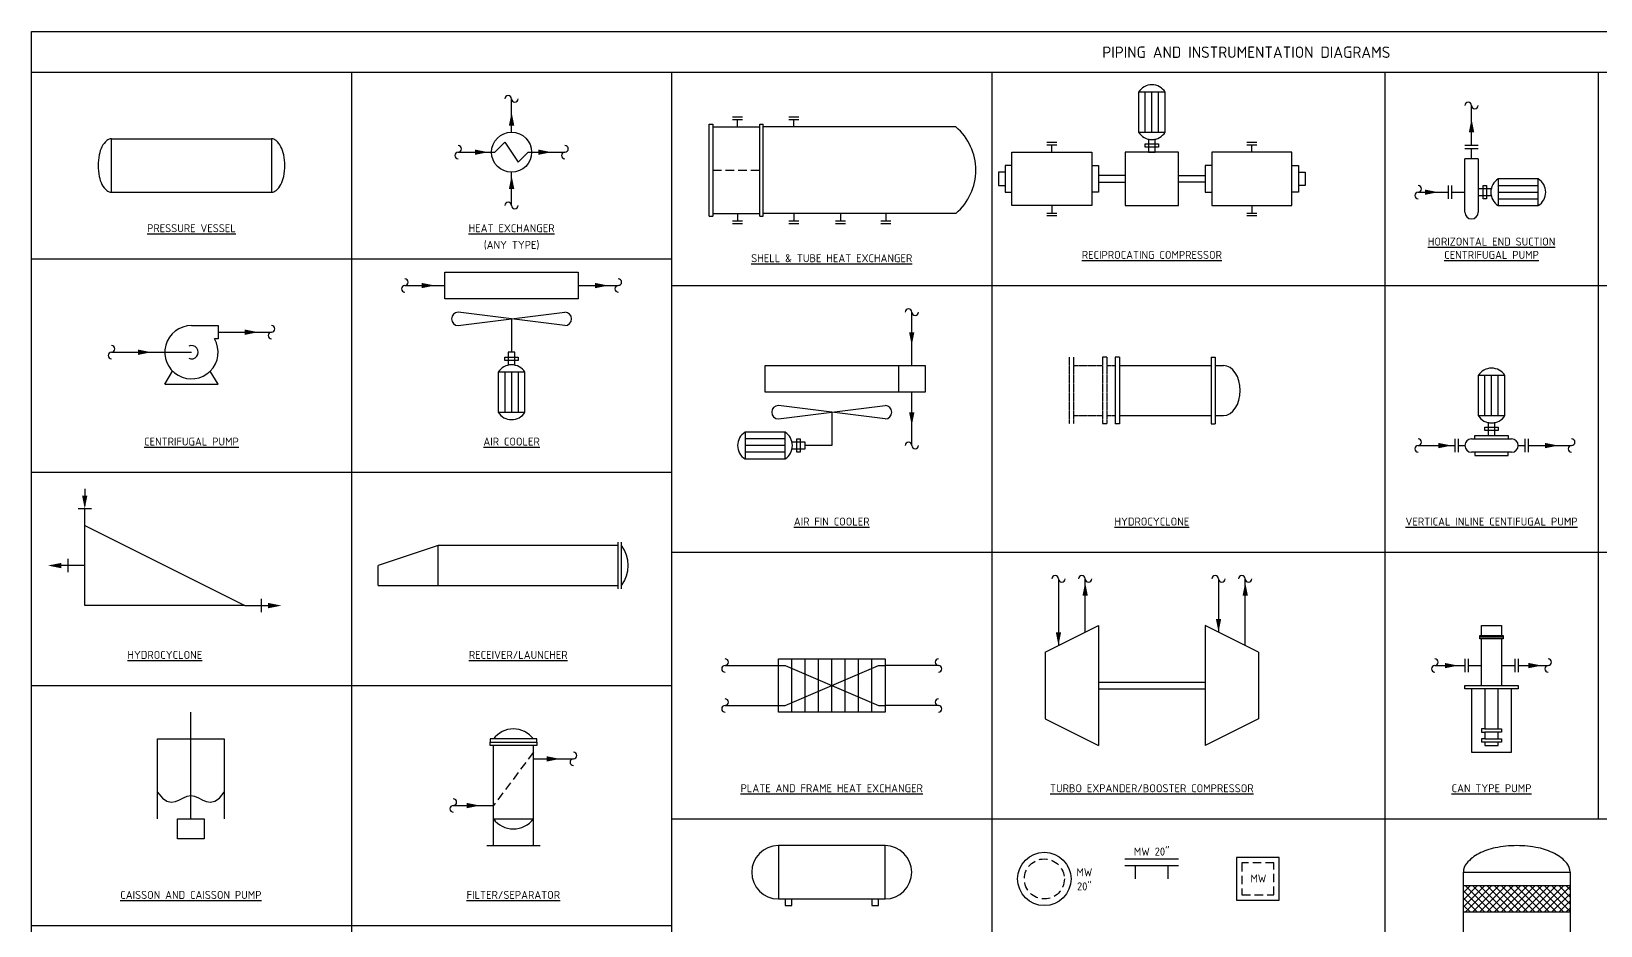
# Model space of a CAD drawing. Header units: millimetres. Extents: x -325 to 284974, y -1 to 659558.
# Drawn here: x 2911 to 3499, y 1333 to 1668 of the extents above; entities that cross this region are included whole.
import ezdxf
from ezdxf.enums import TextEntityAlignment as Align

# ---------------------------------------------------------------- set-up
doc = ezdxf.new("R2010")
doc.units = ezdxf.units.MM
doc.header["$LTSCALE"] = 0.5
doc.linetypes.add('CENTER2', pattern=[1.125, 0.75, -0.125, 0.125, -0.125])
doc.linetypes.add('HIDDEN', pattern=[9.525, 6.35, -3.175])
for name, color, linetype in [('EQUIP', 3, 'Continuous'), ('INST', 2, 'Continuous'), ('MINOR', 1, 'Continuous'), ('PID', 2, 'Continuous'), ('TEXT', 2, 'Continuous'), ('TEXT_10', 2, 'Continuous')]:
    doc.layers.add(name, color=color, linetype=linetype)
doc.styles.add('X1', font='iso3098b.shx', dxfattribs={"height": 0.125})

# ---------------------------------------------------------------- blocks, each defined once
blk = doc.blocks.new('FLG')
at = {"color": 0}
blk.add_line((0, 0.25), (0, -0.25), dxfattribs=at)

msp = doc.modelspace()

# ---------------------------------------------------------------- hatches: boundary and pattern name
h = msp.add_hatch()
h.set_pattern_fill('ANSI37', color=256, scale=0.6)
h.set_pattern_definition([(45, (-276.7662, -24.175), (-1.3470384, 1.3470384), []), (135, (-276.7662, -24.175), (-1.3470384, -1.3470384), [])])
h.paths.add_polyline_path([(3487.49, 1348.07), (3447.49, 1348.07), (3447.49, 1338.07), (3487.49, 1338.07)])

# ---------------------------------------------------------------- linework, layer by layer
at = {"linetype": 'Continuous'}
for p, q in [((2910.7, 1653.09), (3821.53, 1653.09)), ((3030.7, 1653.09), (3030.7, 1135.59)), ((3150.7, 1653.09), (3150.7, 1135.59)), ((3270.7, 1653.09), (3270.7, 1135.59)), ((3418.04, 1653.09), (3418.04, 1135.59)), ((3498.04, 1653.09), (3498.04, 1373.09)), ((2910.7, 1583.09), (3150.7, 1583.09)), ((3150.7, 1573.09), (3821.53, 1573.09)), ((2910.7, 1503.09), (3150.7, 1503.09)), ((3150.7, 1473.09), (3821.53, 1473.09)), ((2910.7, 1423.09), (3150.7, 1423.09)), ((2970.49, 1373.09), (2970.49, 1413.09)), ((3150.7, 1373.09), (3821.53, 1373.09)), ((2910.7, 1333.09), (3150.7, 1333.09))]:
    msp.add_line(p, q, dxfattribs=at)
msp.add_lwpolyline([(3821.53, 1135.59), (2910.7, 1135.59), (2910.7, 1668.4), (3821.53, 1668.4)], close=True, dxfattribs=at)
msp.add_lwpolyline([(2957.99, 1383.09), (2959.81, 1380.88), (2961.52, 1379.73), (2963.15, 1379.4), (2964.71, 1379.65), (2966.2, 1380.26), (2967.66, 1380.98), (2969.08, 1381.58), (2970.49, 1381.84), (2971.9, 1381.58), (2973.32, 1380.98), (2974.77, 1380.26), (2976.27, 1379.65), (2977.82, 1379.4), (2979.45, 1379.73), (2981.17, 1380.88), (2982.99, 1383.09)], dxfattribs=at)
at = {"layer": 'EQUIP'}
for p, q in [((3325.7, 1645.59), (3325.7, 1630.59)), ((3335.7, 1645.59), (3325.7, 1645.59)), ((3335.7, 1630.59), (3335.7, 1645.59)), ((3164.8, 1599.15), (3164.8, 1633.57)), ((3164.8, 1633.57), (3166.15, 1633.57)), ((3166.15, 1633.57), (3166.15, 1599.15)), ((3166.15, 1632.56), (3183.7, 1632.56)), ((3183.7, 1599.15), (3183.7, 1633.57)), ((3183.7, 1633.57), (3185.05, 1633.57)), ((3185.05, 1599.15), (3185.05, 1633.57)), ((3257.27, 1632.56), (3185.05, 1632.56)), ((3325.7, 1630.59), (3335.7, 1630.59)), ((3329.45, 1628.09), (3329.45, 1623.09)), ((3331.95, 1623.09), (3331.95, 1628.09)), ((3329.45, 1623.09), (3331.95, 1623.09)), ((3460.54, 1613.09), (3460.54, 1603.09)), ((3475.54, 1613.09), (3460.54, 1613.09)), ((3475.54, 1603.09), (3475.54, 1613.09)), ((3453.04, 1609.34), (3453.04, 1606.84)), ((3458.04, 1609.34), (3453.04, 1609.34)), ((3453.04, 1606.84), (3458.04, 1606.84)), ((3166.15, 1600.16), (3183.7, 1600.16)), ((3257.27, 1600.16), (3185.05, 1600.16)), ((3460.54, 1603.09), (3475.54, 1603.09)), ((3164.8, 1599.15), (3166.15, 1599.15)), ((3183.7, 1599.15), (3185.05, 1599.15)), ((3065.7, 1578.09), (3115.7, 1578.09)), ((3065.7, 1568.09), (3065.7, 1578.09)), ((3115.7, 1568.09), (3065.7, 1568.09)), ((3110.7, 1558.09), (3070.7, 1563.09)), ((3070.7, 1558.09), (3110.7, 1563.09)), ((2970.7, 1558.09), (2980.7, 1558.09)), ((2980.7, 1553.09), (2979.36, 1553.09)), ((2980.7, 1558.09), (2980.7, 1553.09)), ((2970.7, 1548.09), (2970.71, 1548.09)), ((3089.45, 1548.09), (3089.45, 1543.09)), ((3091.95, 1548.09), (3089.45, 1548.09)), ((3091.95, 1543.09), (3091.95, 1548.09)), ((3185.7, 1543.09), (3235.7, 1543.09)), ((3185.7, 1533.09), (3185.7, 1543.09)), ((3235.7, 1543.09), (3235.7, 1533.09)), ((3316.95, 1546.21), (3316.95, 1521.21)), ((3318.51, 1546.21), (3316.95, 1546.21)), ((3318.51, 1546.21), (3318.51, 1521.21)), ((3318.51, 1543.09), (3352.88, 1543.09)), ((3352.88, 1546.21), (3352.88, 1521.21)), ((3352.88, 1546.21), (3354.45, 1546.21)), ((3354.45, 1546.21), (3354.45, 1521.21)), ((3354.45, 1543.09), (3357.57, 1543.09)), ((2960.7, 1536.09), (2963.63, 1541.02)), ((2960.7, 1536.09), (2980.7, 1536.09)), ((2980.7, 1536.09), (2977.77, 1541.02)), ((3085.7, 1540.59), (3085.7, 1525.59)), ((3095.7, 1540.59), (3085.7, 1540.59)), ((3095.7, 1525.59), (3095.7, 1540.59)), ((3453.04, 1539.34), (3453.04, 1524.34)), ((3463.04, 1539.34), (3453.04, 1539.34)), ((3463.04, 1524.34), (3463.04, 1539.34)), ((3235.7, 1533.09), (3185.7, 1533.09)), ((3085.7, 1525.59), (3095.7, 1525.59)), ((3190.7, 1523.09), (3230.7, 1528.09)), ((3230.7, 1523.09), (3190.7, 1528.09)), ((3318.51, 1524.34), (3352.88, 1524.34)), ((3354.45, 1524.34), (3357.57, 1524.34)), ((3453.04, 1524.34), (3463.04, 1524.34)), ((3193.2, 1518.09), (3178.2, 1518.09)), ((3178.2, 1518.09), (3178.2, 1508.09)), ((3193.2, 1508.09), (3193.2, 1518.09)), ((3318.51, 1521.21), (3316.95, 1521.21)), ((3352.88, 1521.21), (3354.45, 1521.21)), ((3456.79, 1521.84), (3456.79, 1516.84)), ((3459.29, 1516.84), (3459.29, 1521.84)), ((3200.7, 1514.34), (3195.7, 1514.34)), ((3195.7, 1511.84), (3200.7, 1511.84)), ((3200.7, 1511.84), (3200.7, 1514.34)), ((3456.79, 1516.84), (3459.29, 1516.84)), ((3178.2, 1508.09), (3193.2, 1508.09)), ((3130.7, 1459.34), (3130.7, 1476.84)), ((3131.95, 1459.34), (3131.95, 1476.84)), ((3063.2, 1475.59), (3040.7, 1468.09)), ((3063.2, 1460.59), (3063.2, 1475.59)), ((3130.7, 1475.59), (3063.2, 1475.59)), ((3040.7, 1460.59), (3040.7, 1468.09)), ((3040.7, 1460.59), (3130.7, 1460.59)), ((3290.7, 1435.59), (3310.7, 1445.59)), ((3310.7, 1445.59), (3310.7, 1400.59)), ((3350.7, 1445.59), (3350.7, 1400.59)), ((3370.7, 1435.59), (3350.7, 1445.59)), ((3290.7, 1435.59), (3290.7, 1410.59)), ((3370.7, 1435.59), (3370.7, 1410.59)), ((3290.7, 1410.59), (3310.7, 1400.59)), ((3370.7, 1410.59), (3350.7, 1400.59)), ((3320.63, 1355.59), (3340.63, 1355.59)), ((3324.63, 1350.59), (3324.63, 1355.59)), ((3336.63, 1355.59), (3336.63, 1350.59)), ((3378.44, 1358.57), (3362.44, 1358.57)), ((3362.44, 1358.57), (3362.44, 1342.57)), ((3378.44, 1342.57), (3378.44, 1358.57)), ((3362.44, 1342.57), (3378.44, 1342.57))]:
    msp.add_line(p, q, dxfattribs=at)
at = {"layer": 'EQUIP', "color": 2, "linetype": 'Continuous'}
for p, q in [((3328.2, 1630.59), (3328.2, 1645.59)), ((3330.7, 1630.59), (3330.7, 1645.59)), ((3333.2, 1630.59), (3333.2, 1645.59)), ((3460.54, 1610.59), (3475.54, 1610.59)), ((3460.54, 1608.09), (3475.54, 1608.09)), ((3460.54, 1605.59), (3475.54, 1605.59)), ((3088.2, 1540.59), (3088.2, 1525.59)), ((3090.7, 1540.59), (3090.7, 1525.59)), ((3093.2, 1540.59), (3093.2, 1525.59)), ((3455.54, 1524.34), (3455.54, 1539.34)), ((3458.04, 1524.34), (3458.04, 1539.34)), ((3460.54, 1524.34), (3460.54, 1539.34)), ((3193.2, 1515.59), (3178.2, 1515.59)), ((3193.2, 1513.09), (3178.2, 1513.09)), ((3193.2, 1510.59), (3178.2, 1510.59))]:
    msp.add_line(p, q, dxfattribs=at)
at = {"layer": 'EQUIP', "linetype": 'Continuous'}
for p, q in [((2940.7, 1628.09), (3000.7, 1628.09)), ((3340.7, 1623.09), (3320.7, 1623.09)), ((3320.7, 1623.09), (3320.7, 1603.09)), ((3340.7, 1603.09), (3340.7, 1623.09)), ((3448.04, 1600.59), (3448.04, 1620.59)), ((3453.04, 1620.59), (3448.04, 1620.59)), ((3453.04, 1620.59), (3453.04, 1600.59)), ((3320.7, 1614.34), (3310.7, 1614.34)), ((3310.7, 1611.84), (3320.7, 1611.84)), ((3340.7, 1614.34), (3350.7, 1614.34)), ((3350.7, 1611.84), (3340.7, 1611.84)), ((2940.7, 1608.09), (3000.7, 1608.09)), ((3320.7, 1603.09), (3340.7, 1603.09)), ((3115.7, 1578.09), (3115.7, 1568.09)), ((3090.7, 1560.59), (3090.7, 1548.09)), ((3235.7, 1543.09), (3245.7, 1543.09)), ((3245.7, 1543.09), (3245.7, 1533.09)), ((3245.7, 1533.09), (3235.7, 1533.09)), ((3210.7, 1525.59), (3210.7, 1513.09)), ((3210.7, 1513.09), (3200.7, 1513.09)), ((3450.54, 1515.59), (3465.54, 1515.59)), ((3451.79, 1516.84), (3464.29, 1516.84)), ((3451.79, 1515.59), (3451.79, 1516.84)), ((3464.29, 1516.84), (3464.29, 1515.59)), ((3465.54, 1510.59), (3450.54, 1510.59)), ((3451.79, 1510.59), (3451.79, 1509.34)), ((3451.79, 1509.34), (3464.29, 1509.34)), ((3464.29, 1509.34), (3464.29, 1510.59)), ((3310.7, 1424.34), (3350.7, 1424.34)), ((3310.7, 1421.84), (3350.7, 1421.84)), ((3455.54, 1406.84), (3454.29, 1406.84)), ((3454.29, 1406.84), (3454.29, 1405.59)), ((3460.54, 1406.84), (3461.79, 1406.84)), ((3461.79, 1406.84), (3461.79, 1405.59)), ((2957.99, 1373.09), (2957.99, 1403.09)), ((2957.99, 1403.09), (2982.99, 1403.09)), ((2982.99, 1403.09), (2982.99, 1373.09)), ((3083.86, 1363.09), (3083.86, 1400.59)), ((3098.86, 1363.09), (3098.86, 1400.59)), ((3454.29, 1405.59), (3455.54, 1405.59)), ((3454.29, 1403.09), (3454.29, 1401.84)), ((3455.54, 1403.09), (3454.29, 1403.09)), ((3461.79, 1401.84), (3454.29, 1401.84)), ((3461.79, 1405.59), (3460.54, 1405.59)), ((3460.54, 1403.09), (3461.79, 1403.09)), ((3461.79, 1403.09), (3461.79, 1401.84)), ((2965.49, 1373.09), (2975.49, 1373.09)), ((2965.49, 1365.59), (2965.49, 1373.09)), ((2975.49, 1373.09), (2975.49, 1365.59)), ((3083.86, 1373.09), (3098.86, 1373.09)), ((2975.49, 1365.59), (2965.49, 1365.59)), ((3081.36, 1363.09), (3101.36, 1363.09)), ((3320.63, 1358.09), (3340.63, 1358.09)), ((3447.49, 1250), (3447.49, 1353.07)), ((3487.49, 1353.07), (3487.49, 1255.05)), ((3447.49, 1348.07), (3487.49, 1348.07)), ((3487.49, 1338.07), (3447.49, 1338.07))]:
    msp.add_line(p, q, dxfattribs=at)
at = {"layer": 'EQUIP', "color": 2}
for p, q in [((3328.2, 1626.21), (3333.2, 1626.21)), ((3328.2, 1624.96), (3328.2, 1626.21)), ((3333.2, 1624.96), (3328.2, 1624.96)), ((3333.2, 1626.21), (3333.2, 1624.96)), ((3454.92, 1610.59), (3456.17, 1610.59)), ((3454.92, 1605.59), (3454.92, 1610.59)), ((3456.17, 1610.59), (3456.17, 1605.59)), ((3456.17, 1605.59), (3454.92, 1605.59)), ((3088.2, 1546.21), (3093.2, 1546.21)), ((3088.2, 1544.96), (3088.2, 1546.21)), ((3093.2, 1544.96), (3088.2, 1544.96)), ((3093.2, 1546.21), (3093.2, 1544.96)), ((3455.54, 1519.96), (3460.54, 1519.96)), ((3455.54, 1518.71), (3455.54, 1519.96)), ((3460.54, 1518.71), (3455.54, 1518.71)), ((3460.54, 1519.96), (3460.54, 1518.71)), ((3197.57, 1510.59), (3197.57, 1515.59)), ((3197.57, 1515.59), (3198.82, 1515.59)), ((3198.82, 1515.59), (3198.82, 1510.59)), ((3198.82, 1510.59), (3197.57, 1510.59))]:
    msp.add_line(p, q, dxfattribs=at)
at = {"layer": 'EQUIP', "color": 7, "linetype": 'HIDDEN'}
for p, q in [((3166.15, 1616.36), (3183.7, 1616.36)), ((3098.86, 1398.09), (3083.86, 1378.09)), ((3376.44, 1356.57), (3364.44, 1356.57)), ((3364.44, 1356.57), (3364.44, 1344.57)), ((3376.44, 1344.57), (3376.44, 1356.57)), ((3364.44, 1344.57), (3376.44, 1344.57))]:
    msp.add_line(p, q, dxfattribs=at)
at = {"layer": 'EQUIP', "linetype": 'CENTER2'}
for p, q in [((3299.76, 1546.21), (3299.76, 1521.21)), ((3301.32, 1546.21), (3301.32, 1521.21)), ((3301.32, 1543.09), (3312.26, 1543.09)), ((3312.26, 1546.21), (3312.26, 1521.21)), ((3313.82, 1546.21), (3312.26, 1546.21)), ((3313.82, 1546.21), (3313.82, 1521.21)), ((3313.82, 1543.09), (3316.95, 1543.09)), ((3301.32, 1524.34), (3312.26, 1524.34)), ((3313.82, 1524.34), (3316.95, 1524.34)), ((3313.82, 1521.21), (3312.26, 1521.21))]:
    msp.add_line(p, q, dxfattribs=at)
at = {"layer": 'EQUIP', "color": 7}
for p, q in [((3190.7, 1430.59), (3193.2, 1430.59)), ((3193.2, 1430.59), (3228.2, 1415.59)), ((3193.2, 1415.59), (3228.2, 1430.59)), ((3195.7, 1413.09), (3195.7, 1433.09)), ((3200.7, 1413.09), (3200.7, 1433.09)), ((3205.7, 1413.09), (3205.7, 1433.09)), ((3210.7, 1413.09), (3210.7, 1433.09)), ((3215.7, 1413.09), (3215.7, 1433.09)), ((3220.7, 1413.09), (3220.7, 1433.09)), ((3225.7, 1413.09), (3225.7, 1433.09)), ((3228.2, 1430.59), (3230.7, 1430.59)), ((3190.7, 1415.59), (3193.2, 1415.59)), ((3228.2, 1415.59), (3230.7, 1415.59))]:
    msp.add_line(p, q, dxfattribs=at)
at = {"layer": 'EQUIP', "color": 7, "linetype": 'Continuous'}
for p, q in [((3193.2, 1343.09), (3193.2, 1340.59)), ((3195.7, 1340.59), (3195.7, 1343.09)), ((3225.7, 1343.09), (3225.7, 1340.59)), ((3228.2, 1340.59), (3228.2, 1343.09)), ((3193.2, 1340.59), (3195.7, 1340.59)), ((3225.7, 1340.59), (3228.2, 1340.59))]:
    msp.add_line(p, q, dxfattribs=at)
at = {"layer": 'EQUIP'}
for points in [[(2940.7, 1608.09), (2940.7, 1628.09, 0.174705), (2939, 1627.48, 0.104203), (2937.16, 1625.16, 0.064948), (2936.11, 1622.13, 0.051099), (2935.7, 1618.09, 0.051099), (2936.11, 1614.04, 0.064948), (2937.16, 1611.02, 0.104203), (2939, 1608.7, 0.174705)], [(3000.7, 1628.09), (3000.7, 1608.09, 0.174705), (3002.39, 1608.7, 0.104203), (3004.23, 1611.02, 0.064948), (3005.28, 1614.04, 0.051099), (3005.7, 1618.09, 0.051099), (3005.28, 1622.13, 0.064948), (3004.23, 1625.16, 0.104203), (3002.39, 1627.48, 0.174705)], [(3447.49, 1353.07), (3487.49, 1353.07, 0.174705), (3486.26, 1356.46, 0.104203), (3481.63, 1360.14, 0.064948), (3475.57, 1362.24, 0.051099), (3467.49, 1363.07, 0.051099), (3459.4, 1362.24, 0.064948), (3453.34, 1360.14, 0.104203), (3448.71, 1356.46, 0.174705)]]:
    msp.add_lwpolyline(points, format="xyb", close=True, dxfattribs=at)
at = {"layer": 'EQUIP', "linetype": 'Continuous'}
for points in [[(3278.2, 1618.09), (3275.7, 1618.09), (3275.7, 1608.09), (3278.2, 1608.09)], [(3308.2, 1623.09), (3308.2, 1603.09), (3278.2, 1603.09), (3278.2, 1623.09), (3308.2, 1623.09)], [(3308.2, 1618.09), (3310.7, 1618.09), (3310.7, 1608.09), (3308.2, 1608.09)], [(3353.2, 1618.09), (3350.7, 1618.09), (3350.7, 1608.09), (3353.2, 1608.09)], [(3353.2, 1623.09), (3353.2, 1603.09), (3383.2, 1603.09), (3383.2, 1623.09), (3353.2, 1623.09)], [(3383.2, 1618.09), (3385.7, 1618.09), (3385.7, 1608.09), (3383.2, 1608.09)], [(3275.7, 1615.59), (3273.2, 1615.59), (3273.2, 1610.59), (3275.7, 1610.59)], [(3385.7, 1615.59), (3388.2, 1615.59), (3388.2, 1610.59), (3385.7, 1610.59)], [(2990.7, 1453.09), (2930.7, 1453.09), (2930.7, 1483.09), (2990.7, 1453.09)], [(3453.67, 1441.84), (3462.42, 1441.84), (3462.42, 1441.21), (3453.67, 1441.21), (3453.67, 1441.84)], [(3462.42, 1441.21), (3462.42, 1440.59), (3453.67, 1440.59), (3453.67, 1441.21)], [(3454.29, 1441.84), (3454.29, 1445.59), (3461.79, 1445.59), (3461.79, 1441.84)], [(3454.29, 1423.09), (3454.29, 1440.59)], [(3461.79, 1440.59), (3461.79, 1423.09)], [(3190.7, 1433.09), (3230.7, 1433.09), (3230.7, 1413.09), (3190.7, 1413.09), (3190.7, 1433.09)], [(3450.54, 1421.84), (3450.54, 1398.09), (3465.54, 1398.09), (3465.54, 1421.84)], [(3455.54, 1421.84), (3455.54, 1406.84), (3460.54, 1406.84), (3460.54, 1421.84)], [(3100.11, 1401.84), (3100.11, 1403.09), (3082.61, 1403.09), (3082.61, 1401.84), (3100.11, 1401.84), (3100.11, 1400.59), (3082.61, 1400.59), (3082.61, 1401.84)], [(3460.54, 1405.59), (3455.54, 1405.59), (3455.54, 1403.09), (3460.54, 1403.09), (3460.54, 1405.59)], [(3455.54, 1401.84), (3455.54, 1400.59), (3460.54, 1400.59), (3460.54, 1401.84)], [(3190.7, 1343.09), (3230.7, 1343.09), (3230.7, 1363.09), (3190.7, 1363.09), (3190.7, 1343.09)]]:
    msp.add_lwpolyline(points, dxfattribs=at)
msp.add_lwpolyline([(3468.04, 1421.84), (3448.04, 1421.84), (3448.04, 1423.09), (3468.04, 1423.09)], close=True, dxfattribs=at)
msp.add_circle((3290.4, 1350.59), 10, dxfattribs=at)
at = {"layer": 'EQUIP', "color": 7, "linetype": 'HIDDEN'}
msp.add_circle((3290.4, 1350.59), 7.5, dxfattribs=at)
at = {"layer": 'EQUIP'}
for centre, radius, start, end in [((3330.7, 1642.46), 5.9, 32.00538, 147.99462), ((3330.7, 1633.71), 5.9, 212.00538, 327.99462), ((3463.67, 1608.09), 5.9, 122.00538, 237.99462), ((3472.42, 1608.09), 5.9, 302.00538, 57.99462), ((3070.7, 1560.59), 2.5, 90, 270), ((3110.7, 1560.59), 2.5, 270, 90), ((2970.7, 1548.09), 10, 90, 30), ((2970.7, 1548.09), 2.5, 246.42182, 113.57818), ((3090.7, 1537.46), 5.9, 32.00538, 147.99462), ((3458.04, 1536.21), 5.9, 32.00538, 147.99462), ((3090.7, 1528.71), 5.9, 212.00538, 327.99462), ((3190.7, 1525.59), 2.5, 90, 270), ((3230.7, 1525.59), 2.5, 270, 90), ((3458.04, 1527.46), 5.9, 212.00538, 327.99462), ((3181.32, 1513.09), 5.9, 122.00538, 237.99462), ((3190.07, 1513.09), 5.9, 302.00538, 57.99462), ((3121.95, 1468.09), 12.5, 323.1301, 36.8699)]:
    msp.add_arc(centre, radius, start, end, dxfattribs=at)
at = {"layer": 'EQUIP', "linetype": 'Continuous'}
for centre, radius, start, end in [((3243.31, 1616.36), 21.39, 310.75287, 49.24713), ((3450.54, 1600.59), 2.5, 180, 0), ((3450.54, 1513.09), 2.5, 90, 270), ((3465.54, 1513.09), 2.5, 270, 90), ((3091.36, 1397.46), 9.37, 36.8699, 143.1301), ((3091.36, 1378.71), 9.37, 216.8699, 323.1301), ((3190.7, 1353.09), 10, 90, 270), ((3230.7, 1353.09), 10, 270, 90)]:
    msp.add_arc(centre, radius, start, end, dxfattribs=at)
at = {"layer": 'EQUIP'}
msp.add_ellipse((3357.57, 1533.71), major_axis=(0, 9.38), ratio=0.666667, start_param=3.141593, end_param=6.283185, dxfattribs=at)
at = {"layer": 'INST', "linetype": 'Continuous'}
for p, q in [((3084.45, 1623.09), (3088.2, 1626.84)), ((3088.2, 1626.84), (3093.2, 1619.34)), ((3093.2, 1619.34), (3096.95, 1623.09))]:
    msp.add_line(p, q, dxfattribs=at)
msp.add_circle((3090.7, 1623.09), 7.5, dxfattribs=at)
at = {"layer": 'MINOR', "linetype": 'Continuous'}
for p, q in [((3090.7, 1630.59), (3090.7, 1643.09)), ((3450.54, 1625.59), (3450.54, 1640.59)), ((3450.54, 1620.59), (3450.54, 1624.34)), ((3070.7, 1623.09), (3084.45, 1623.09)), ((3096.95, 1623.09), (3110.7, 1623.09)), ((3090.7, 1603.09), (3090.7, 1615.59)), ((3430.54, 1608.09), (3441.79, 1608.09)), ((3443.04, 1608.09), (3448.04, 1608.09)), ((3050.7, 1573.09), (3065.7, 1573.09)), ((3115.7, 1573.09), (3130.7, 1573.09)), ((3240.7, 1543.09), (3240.7, 1563.09)), ((2980.7, 1555.59), (3000.7, 1555.59)), ((2940.7, 1548.09), (2970.7, 1548.09)), ((3240.7, 1513.09), (3240.7, 1533.09)), ((3430.54, 1513.09), (3444.29, 1513.09)), ((3445.54, 1513.09), (3448.04, 1513.09)), ((3468.04, 1513.09), (3470.54, 1513.09)), ((3471.79, 1513.09), (3488.04, 1513.09)), ((3295.7, 1463.09), (3295.7, 1438.09)), ((3305.7, 1443.09), (3305.7, 1463.09)), ((3355.7, 1463.09), (3355.7, 1443.09)), ((3365.7, 1438.09), (3365.7, 1463.09)), ((3170.7, 1430.59), (3190.7, 1430.59)), ((3250.7, 1430.59), (3230.7, 1430.59)), ((3436.79, 1430.59), (3448.04, 1430.59)), ((3449.29, 1430.59), (3454.29, 1430.59)), ((3461.79, 1430.59), (3466.79, 1430.59)), ((3468.04, 1430.59), (3479.29, 1430.59)), ((3170.7, 1415.59), (3190.7, 1415.59)), ((3250.7, 1415.59), (3230.7, 1415.59)), ((3098.86, 1395.59), (3113.86, 1395.59)), ((3068.86, 1378.09), (3083.86, 1378.09))]:
    msp.add_line(p, q, dxfattribs=at)
at = {"layer": 'MINOR'}
for p, q in [((2930.7, 1496.84), (2930.7, 1490.59)), ((2930.7, 1483.09), (2930.7, 1489.34)), ((2924.45, 1468.09), (2918.2, 1468.09)), ((2930.7, 1468.09), (2924.45, 1468.09)), ((2990.7, 1453.09), (2996.95, 1453.09)), ((2996.95, 1453.09), (3003.2, 1453.09))]:
    msp.add_line(p, q, dxfattribs=at)
at = {"layer": 'PID', "linetype": 'Continuous'}
for p, q in [((3173.47, 1636.31), (3177.22, 1636.31)), ((3194.65, 1636.31), (3198.4, 1636.31)), ((3291.32, 1626.84), (3295.07, 1626.84)), ((3366.32, 1626.84), (3370.07, 1626.84)), ((3173.47, 1596.41), (3177.22, 1596.41)), ((3194.65, 1596.41), (3198.4, 1596.41)), ((3212.09, 1596.41), (3215.84, 1596.41)), ((3229.12, 1596.41), (3232.87, 1596.41)), ((3291.32, 1599.34), (3295.07, 1599.34)), ((3366.32, 1599.34), (3370.07, 1599.34))]:
    msp.add_line(p, q, dxfattribs=at)
at = {"layer": 'PID'}
for p, q in [((3173.47, 1635.37), (3177.22, 1635.37)), ((3175.34, 1632.56), (3175.34, 1635.37)), ((3194.65, 1635.37), (3198.4, 1635.37)), ((3196.52, 1632.56), (3196.52, 1635.37)), ((3291.32, 1625.9), (3295.07, 1625.9)), ((3293.2, 1623.09), (3293.2, 1625.9)), ((3366.32, 1625.9), (3370.07, 1625.9)), ((3368.2, 1623.09), (3368.2, 1625.9)), ((3175.34, 1600.16), (3175.34, 1597.35)), ((3196.52, 1600.16), (3196.52, 1597.35)), ((3213.97, 1600.16), (3213.97, 1597.35)), ((3231, 1600.16), (3231, 1597.35)), ((3291.32, 1600.27), (3295.07, 1600.27)), ((3293.2, 1603.09), (3293.2, 1600.27)), ((3366.32, 1600.27), (3370.07, 1600.27)), ((3368.2, 1603.09), (3368.2, 1600.27)), ((3173.47, 1597.35), (3177.22, 1597.35)), ((3194.65, 1597.35), (3198.4, 1597.35)), ((3212.09, 1597.35), (3215.84, 1597.35)), ((3229.12, 1597.35), (3232.87, 1597.35)), ((2933.2, 1489.34), (2928.2, 1489.34)), ((2924.45, 1465.59), (2924.45, 1470.59)), ((2996.95, 1450.59), (2996.95, 1455.59))]:
    msp.add_line(p, q, dxfattribs=at)
for points in [[(3090.7, 1638.09, 0, 2, 0), (3090.7, 1633.09, 2, 2, 0)], [(3450.54, 1635.59, 0, 2, 0), (3450.54, 1630.59, 2, 2, 0)], [(3081.95, 1623.09, 0, 2, 0), (3076.95, 1623.09, 2, 2, 0)], [(3105.7, 1623.09, 0, 2, 0), (3100.7, 1623.09, 2, 2, 0)], [(3090.7, 1614.34, 0, 2, 0), (3090.7, 1609.34, 2, 2, 0)], [(3438.04, 1608.09, 0, 2, 0), (3433.04, 1608.09, 2, 2, 0)], [(3061.95, 1573.09, 0, 2, 0), (3056.95, 1573.09, 2, 2, 0)], [(3126.95, 1573.09, 0, 2, 0), (3121.95, 1573.09, 2, 2, 0)], [(2995.7, 1555.59, 0, 2, 0), (2990.7, 1555.59, 2, 2, 0)], [(3240.7, 1550.59, 0, 2, 0), (3240.7, 1555.59, 2, 2, 0)], [(2955.7, 1548.09, 0, 2, 0), (2950.7, 1548.09, 2, 2, 0)], [(3240.7, 1520.59, 0, 2, 0), (3240.7, 1525.59, 2, 2, 0)], [(3443.04, 1513.09, 0, 2, 0), (3438.04, 1513.09, 2, 2, 0)], [(3483.04, 1513.09, 0, 2, 0), (3478.04, 1513.09, 2, 2, 0)], [(2930.7, 1489.34, 0, 2, 0), (2930.7, 1494.34, 2, 2, 0)], [(2916.95, 1468.09, 0, 2, 0), (2921.95, 1468.09, 2, 2, 0)], [(3305.7, 1461.84, 0, 2, 0), (3305.7, 1456.84, 2, 2, 0)], [(3365.7, 1461.84, 0, 2, 0), (3365.7, 1456.84, 2, 2, 0)], [(3004.45, 1453.09, 0, 2, 0), (2999.45, 1453.09, 2, 2, 0)], [(3355.7, 1443.09, 0, 2, 0), (3355.7, 1448.09, 2, 2, 0)], [(3295.7, 1438.09, 0, 2, 0), (3295.7, 1443.09, 2, 2, 0)], [(3445.54, 1430.59, 0, 2, 0), (3440.54, 1430.59, 2, 2, 0)], [(3476.79, 1430.59, 0, 2, 0), (3471.79, 1430.59, 2, 2, 0)], [(3108.86, 1395.59, 0, 2, 0), (3103.86, 1395.59, 2, 2, 0)], [(3078.86, 1378.09, 0, 2, 0), (3073.86, 1378.09, 2, 2, 0)]]:
    msp.add_lwpolyline(points, format="xyseb", dxfattribs=at)
for centre, start, end in [((3089.45, 1643.09), 0, 180), ((3091.95, 1643.09), 180, 0), ((3449.29, 1640.59), 0, 180), ((3451.79, 1640.59), 180, 0), ((3070.7, 1624.34), 270, 90), ((3110.7, 1624.34), 270, 90), ((3070.7, 1621.84), 90, 270), ((3110.7, 1621.84), 90, 270), ((3430.54, 1606.84), 90, 270), ((3430.54, 1609.34), 270, 90), ((3089.45, 1603.09), 0, 180), ((3091.95, 1603.09), 180, 0), ((3050.7, 1571.84), 90, 270), ((3050.7, 1574.34), 270, 90), ((3130.7, 1571.84), 90, 270), ((3130.7, 1574.34), 270, 90), ((3239.45, 1563.09), 0, 180), ((3241.95, 1563.09), 180, 0), ((3000.7, 1554.34), 90, 270), ((3000.7, 1556.84), 270, 90), ((2940.7, 1546.84), 90, 270), ((2940.7, 1549.34), 270, 90), ((3239.45, 1513.09), 0, 180), ((3241.95, 1513.09), 180, 0), ((3430.54, 1511.84), 90, 270), ((3430.54, 1514.34), 270, 90), ((3488.04, 1511.84), 90, 270), ((3488.04, 1514.34), 270, 90), ((3294.45, 1463.09), 0, 180), ((3296.95, 1463.09), 180, 0), ((3304.45, 1463.09), 0, 180), ((3306.95, 1463.09), 180, 0), ((3354.45, 1463.09), 0, 180), ((3356.95, 1463.09), 180, 0), ((3364.45, 1463.09), 0, 180), ((3366.95, 1463.09), 180, 0), ((3170.7, 1429.34), 90, 270), ((3170.7, 1431.84), 270, 90), ((3250.7, 1431.84), 90, 270), ((3250.7, 1429.34), 270, 90), ((3436.79, 1429.34), 90, 270), ((3436.79, 1431.84), 270, 90), ((3479.29, 1429.34), 90, 270), ((3479.29, 1431.84), 270, 90), ((3170.7, 1416.84), 270, 90), ((3250.7, 1416.84), 90, 270), ((3170.7, 1414.34), 90, 270), ((3250.7, 1414.34), 270, 90), ((3113.86, 1394.34), 90, 270), ((3113.86, 1396.84), 270, 90), ((3068.86, 1376.84), 90, 270), ((3068.86, 1379.34), 270, 90)]:
    msp.add_arc(centre, 1.25, start, end, dxfattribs=at)

# ---------------------------------------------------------------- block references
at = {"layer": 'PID', "linetype": 'Continuous', "xscale": 10, "yscale": 10, "zscale": 10, "rotation": 270}
for p in [(3450.54, 1625.59), (3450.54, 1624.34)]:
    msp.add_blockref('FLG', p, dxfattribs=at)
at = {"layer": 'PID', "linetype": 'Continuous', "xscale": 10, "yscale": 10, "zscale": 10}
for p in [(3441.79, 1608.09), (3443.04, 1608.09), (3444.29, 1513.09), (3445.54, 1513.09), (3470.54, 1513.09), (3471.79, 1513.09), (3448.04, 1430.59), (3449.29, 1430.59), (3466.79, 1430.59), (3468.04, 1430.59)]:
    msp.add_blockref('FLG', p, dxfattribs=at)

# ---------------------------------------------------------------- texts
at = {"layer": 'TEXT', "style": 'X1'}
msp.add_text('PIPING AND INSTRUMENTATION DIAGRAMS', height=4.275, dxfattribs=at).set_placement((3366.11, 1660.59), align=Align.MIDDLE)
at = {"layer": 'TEXT_10', "style": 'X1'}
for s, p in [('%%UPRESSURE VESSEL', (2970.7, 1593.09)), ('%%UHEAT EXCHANGER', (3090.7, 1593.09)), ('(ANY TYPE)', (3090.7, 1586.84)), ('%%UHORIZONTAL END SUCTION', (3458.04, 1588.07)), ('%%USHELL & TUBE HEAT EXCHANGER', (3210.7, 1581.84)), ('%%URECIPROCATING COMPRESSOR', (3330.7, 1583.09)), ('%%UCENTRIFUGAL PUMP', (3458.04, 1583.09)), ('%%UCENTRIFUGAL PUMP', (2970.7, 1513.09)), ('%%UAIR COOLER', (3090.7, 1513.09)), ('%%UAIR FIN COOLER', (3210.7, 1483.09)), ('%%UHYDROCYCLONE', (3330.7, 1483.09)), ('%%UVERTICAL INLINE CENTIFUGAL PUMP', (3458.04, 1483.09)), ('%%UHYDROCYCLONE', (2960.7, 1433.09)), ('%%URECEIVER/LAUNCHER', (3093.2, 1433.09)), ('%%UPLATE AND FRAME HEAT EXCHANGER', (3210.7, 1383.09)), ('%%UTURBO EXPANDER/BOOSTER COMPRESSOR', (3330.7, 1383.09)), ('%%UCAN TYPE PUMP', (3458.04, 1383.09)), ('MW 20"', (3330.63, 1359.34)), ('%%UCAISSON AND CAISSON PUMP', (2970.49, 1343.09)), ('%%UFILTER/SEPARATOR', (3091.36, 1343.09))]:
    msp.add_text(s, height=3, dxfattribs=at).set_placement(p, align=Align.CENTER)
for s, p in [('MW', (3305.4, 1353.09)), ('20"', (3305.4, 1348.09)), ('MW', (3370.62, 1350.76))]:
    msp.add_text(s, height=3, dxfattribs=at).set_placement(p, align=Align.MIDDLE)

doc.saveas('drawing.dxf')
